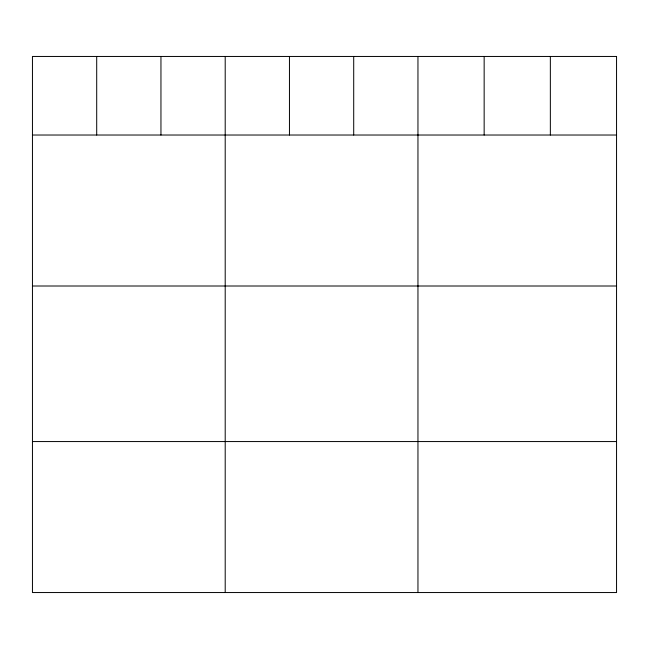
<?xml version="1.0" encoding="UTF-8"?>
<svg xmlns="http://www.w3.org/2000/svg" width="649" height="649" viewBox="0 0 649 649"><rect width="100%" height="100%" fill="white"/><g stroke="black" fill="none" stroke-linecap="round" stroke-linejoin="round"><path stroke-width="0.97" d="M32.45 135.024L616.55 135.024M32.45 286.006L616.55 286.006M32.45 441.563L616.55 441.563M550.352 56.455L550.352 135.024M484.154 56.455L484.154 135.024M417.956 56.455L417.956 592.545M353.705 56.455L353.705 135.024M289.454 56.455L289.454 135.024M225.203 56.455L225.203 592.545M160.952 56.455L160.952 135.024M96.701 56.455L96.701 135.024M616.55 56.455L32.45 56.455L32.45 592.545L616.55 592.545L616.55 56.455"/></g></svg>
